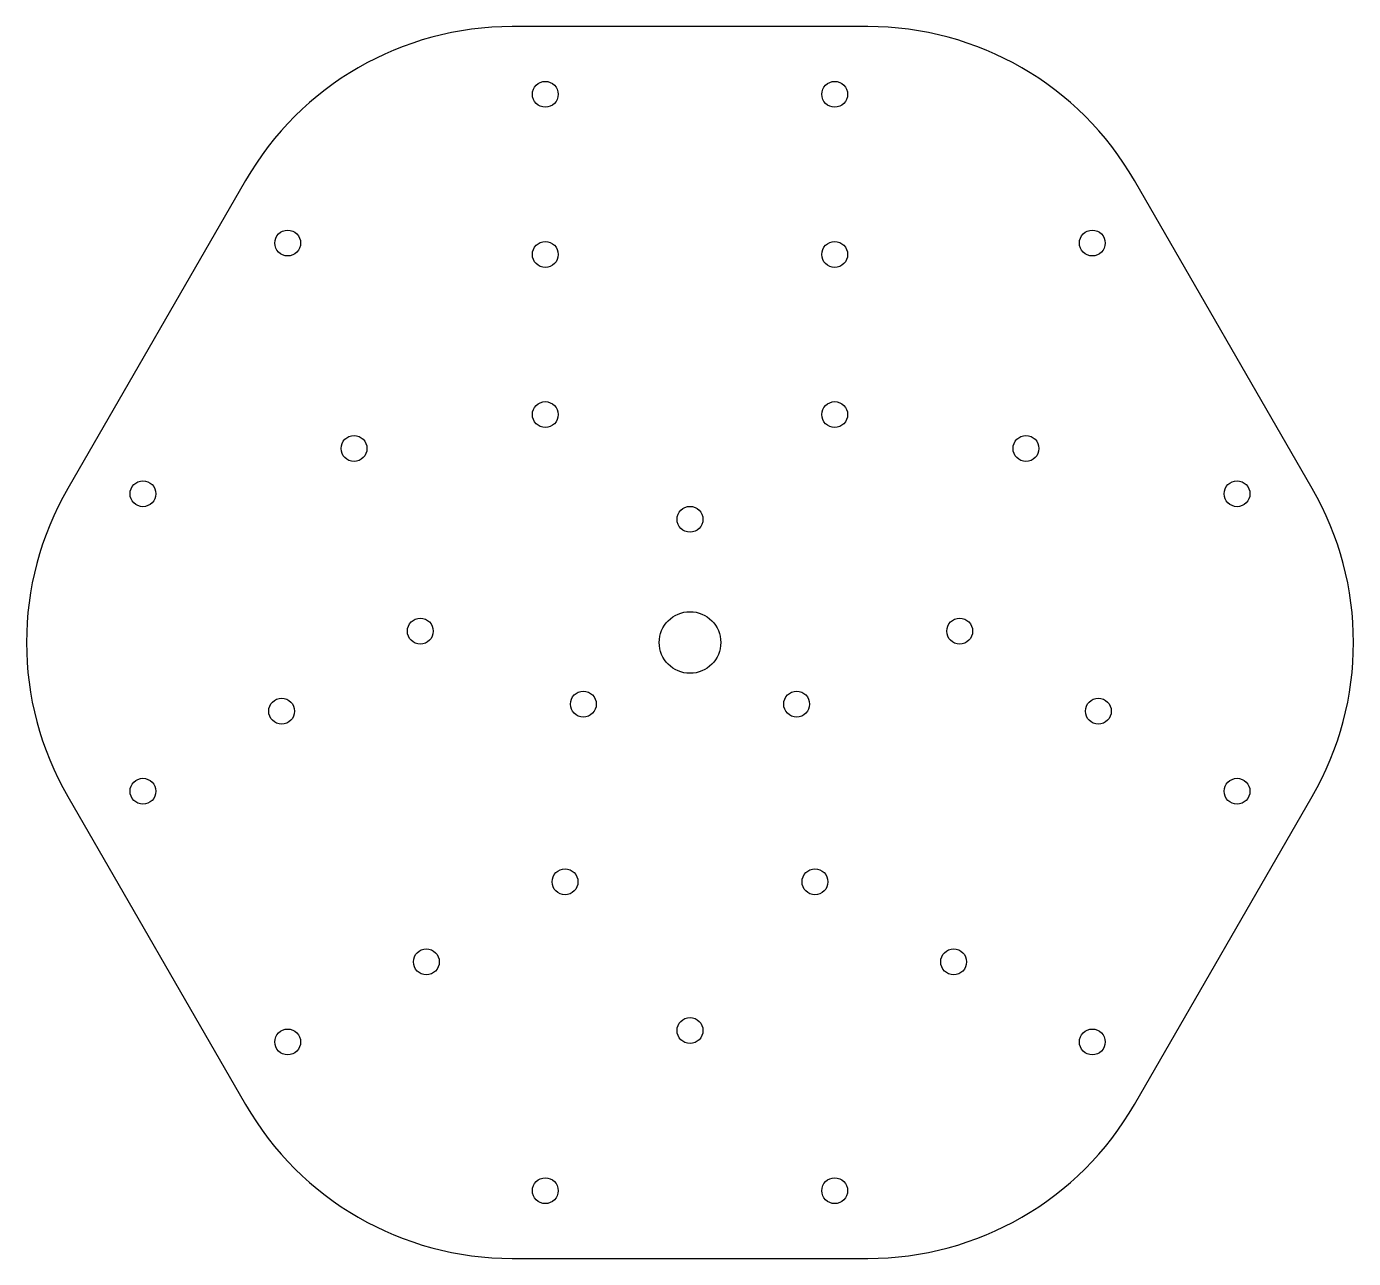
# Model space of a CAD drawing. Header units: millimetres. Extents: x -108 to 108, y -100 to 100.
import ezdxf

# ---------------------------------------------------------------- set-up
doc = ezdxf.new("R2010")
doc.units = ezdxf.units.MM

msp = doc.modelspace()

# ---------------------------------------------------------------- linework, layer by layer
at = {"color": 7, "linetype": 'Continuous', "lineweight": 25}
for p, q in [((28.87, 100), (-28.87, 100)), ((-72.17, 75), (-101.04, 25)), ((101.04, 25), (72.17, 75)), ((-101.04, -25), (-72.17, -75)), ((72.17, -75), (101.04, -25)), ((-28.87, -100), (28.87, -100))]:
    msp.add_line(p, q, dxfattribs=at)
for centre, radius in [((-23.5, 89), 2.1), ((23.5, 89), 2.1), ((-65.33, 64.85), 2.1), ((65.33, 64.85), 2.1), ((-23.5, 63), 2.1), ((23.5, 63), 2.1), ((-23.5, 37), 2.1), ((23.5, 37), 2.1), ((-54.56, 31.5), 2.1), ((54.56, 31.5), 2.1), ((-88.83, 24.15), 2.1), ((88.83, 24.15), 2.1), ((0, 20), 2.1), ((0, 0), 5), ((-43.79, 1.85), 2.1), ((43.79, 1.85), 2.1), ((-17.32, -10), 2.1), ((17.32, -10), 2.1), ((-66.31, -11.15), 2.1), ((66.31, -11.15), 2.1), ((-88.83, -24.15), 2.1), ((88.83, -24.15), 2.1), ((-20.29, -38.85), 2.1), ((20.29, -38.85), 2.1), ((-42.81, -51.85), 2.1), ((42.81, -51.85), 2.1), ((0, -63), 2.1), ((-65.33, -64.85), 2.1), ((65.33, -64.85), 2.1), ((-23.5, -89), 2.1), ((23.5, -89), 2.1)]:
    msp.add_circle(centre, radius, dxfattribs=at)
for centre, start, end in [((-28.87, 50), 90, 150), ((28.87, 50), 30, 90), ((-57.74, 0), 150, 210), ((57.74, 0), 330, 30), ((-28.87, -50), 210, 270), ((28.87, -50), 270, 330)]:
    msp.add_arc(centre, 50, start, end, dxfattribs=at)

doc.saveas('drawing.dxf')
